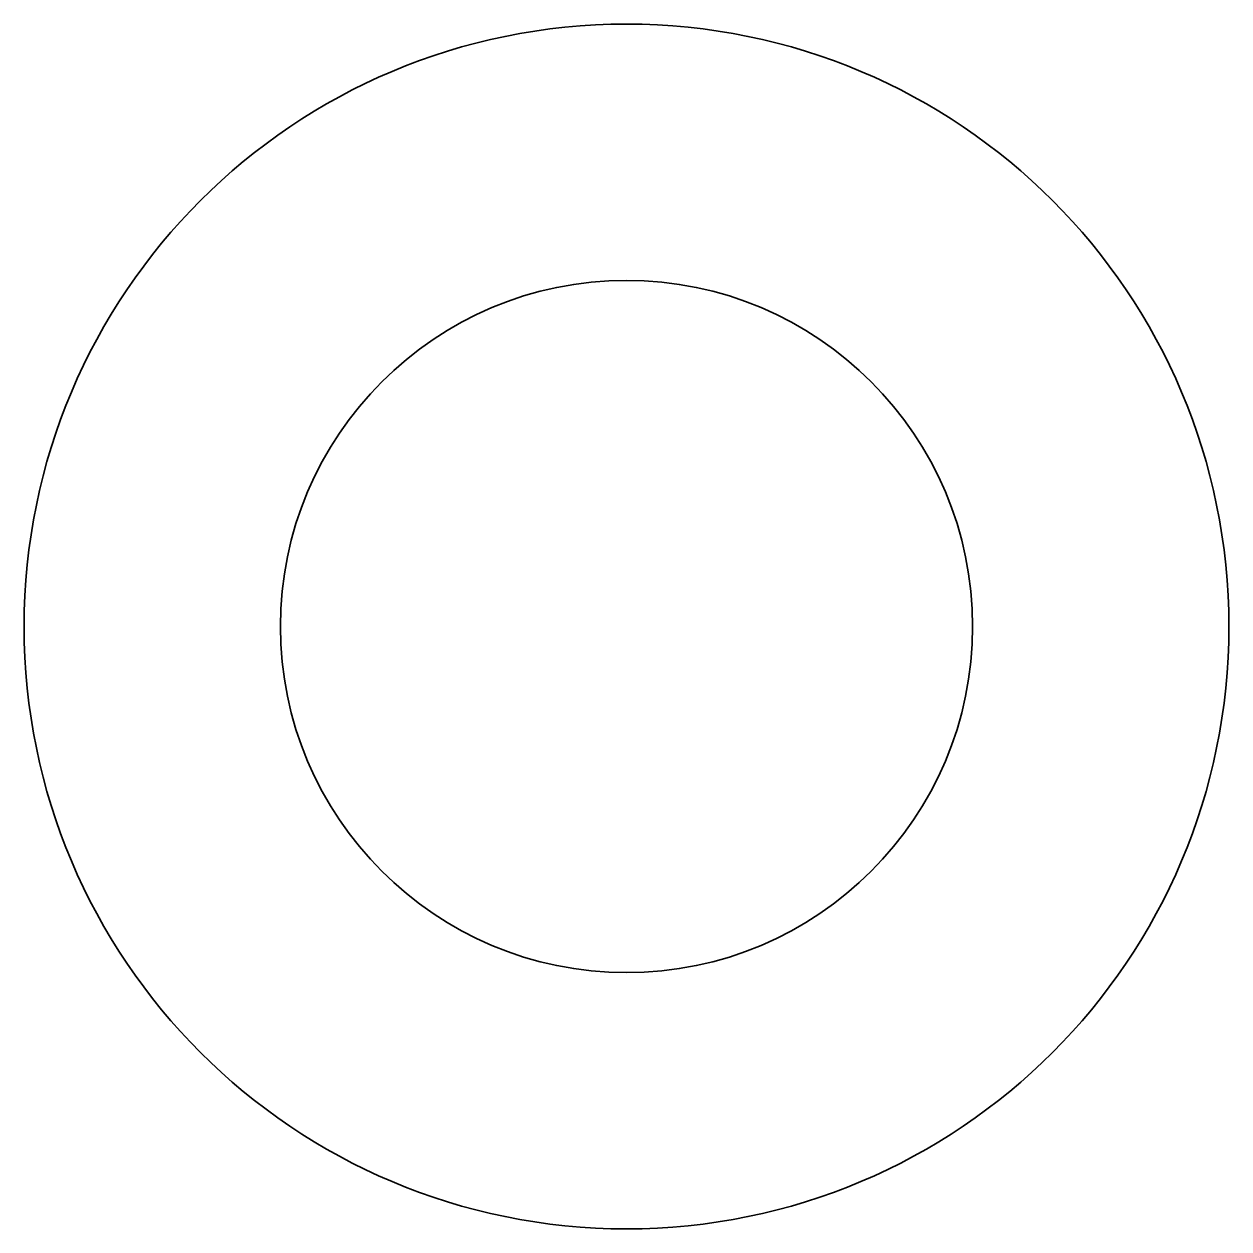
# Model space of a CAD drawing. Extents: x 91 to 138, y 57.5 to 104.5.
import ezdxf

# ---------------------------------------------------------------- set-up
doc = ezdxf.new("R2010")
doc.units = 0

msp = doc.modelspace()

# ---------------------------------------------------------------- linework, layer by layer
at = {"color": 7, "lineweight": 35}
for radius, start, end in [(23.5, 0, 180), (13.5, 0, 180), (23.5, 180, 360), (13.5, 180, 360)]:
    msp.add_arc((114.5, 81), radius, start, end, dxfattribs=at)

doc.saveas('drawing.dxf')
